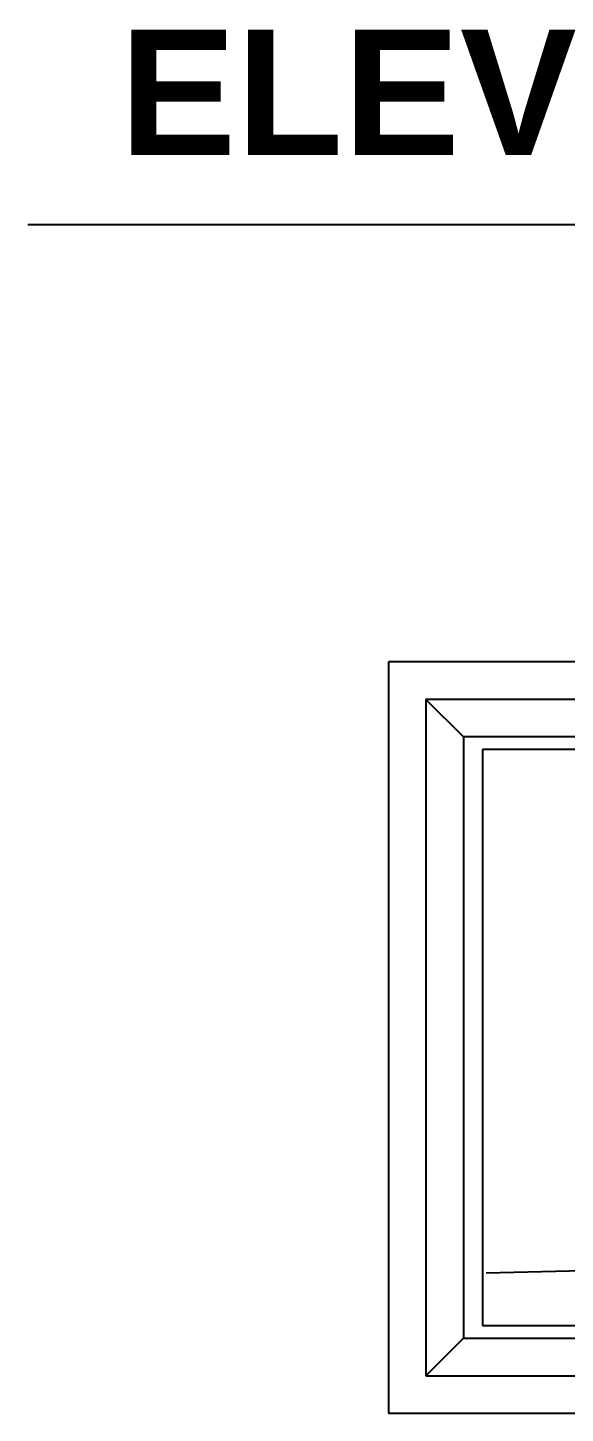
# Model space of a CAD drawing. Header units: inches. Extents: x 6.7 to 49.2, y 11 to 35.8.
# Drawn here: x 32.868 to 33.211, y 12.925 to 13.81 of the extents above; entities that cross this region are included whole.
import ezdxf

# ---------------------------------------------------------------- set-up
doc = ezdxf.new("R2010")
doc.units = ezdxf.units.IN
doc.header["$MEASUREMENT"] = 0
doc.layers.add('02', color=2, linetype='Continuous')
doc.layers.add('4', color=4, linetype='Continuous')
doc.styles.add('HT', font='swisseb.ttf')

msp = doc.modelspace()

# ---------------------------------------------------------------- linework, layer by layer
at = {"layer": '02'}
for p, q in [((32.86787, 13.68383), (33.73639, 13.68383)), ((33.7461, 13.38053), (33.1221, 13.38053)), ((33.1221, 13.38053), (33.1221, 12.94853)), ((33.1221, 13.38053), (33.1461, 13.35653)), ((33.7221, 13.35653), (33.1461, 13.35653)), ((33.1461, 13.35653), (33.1461, 12.97253)), ((33.7101, 13.34853), (33.1581, 13.34853)), ((33.1581, 13.34853), (33.1581, 12.98053)), ((33.2349, 13.01573), (33.1605, 13.01413)), ((33.1581, 12.98053), (33.7101, 12.98053)), ((33.1221, 12.94853), (33.1461, 12.97253)), ((33.1461, 12.97253), (33.7221, 12.97253)), ((33.1221, 12.94853), (33.7461, 12.94853))]:
    msp.add_line(p, q, dxfattribs=at)
at = {"layer": '4'}
for p, q in [((33.7701, 13.40453), (33.0981, 13.40453)), ((33.0981, 13.40453), (33.0981, 12.92453)), ((33.0981, 12.92453), (33.7701, 12.92453))]:
    msp.add_line(p, q, dxfattribs=at)

# ---------------------------------------------------------------- texts
at = {"layer": '02', "style": 'HT'}
msp.add_text('ELEVATION', height=0.08, dxfattribs=at).set_placement((32.92647, 13.72832))

doc.saveas('drawing.dxf')
